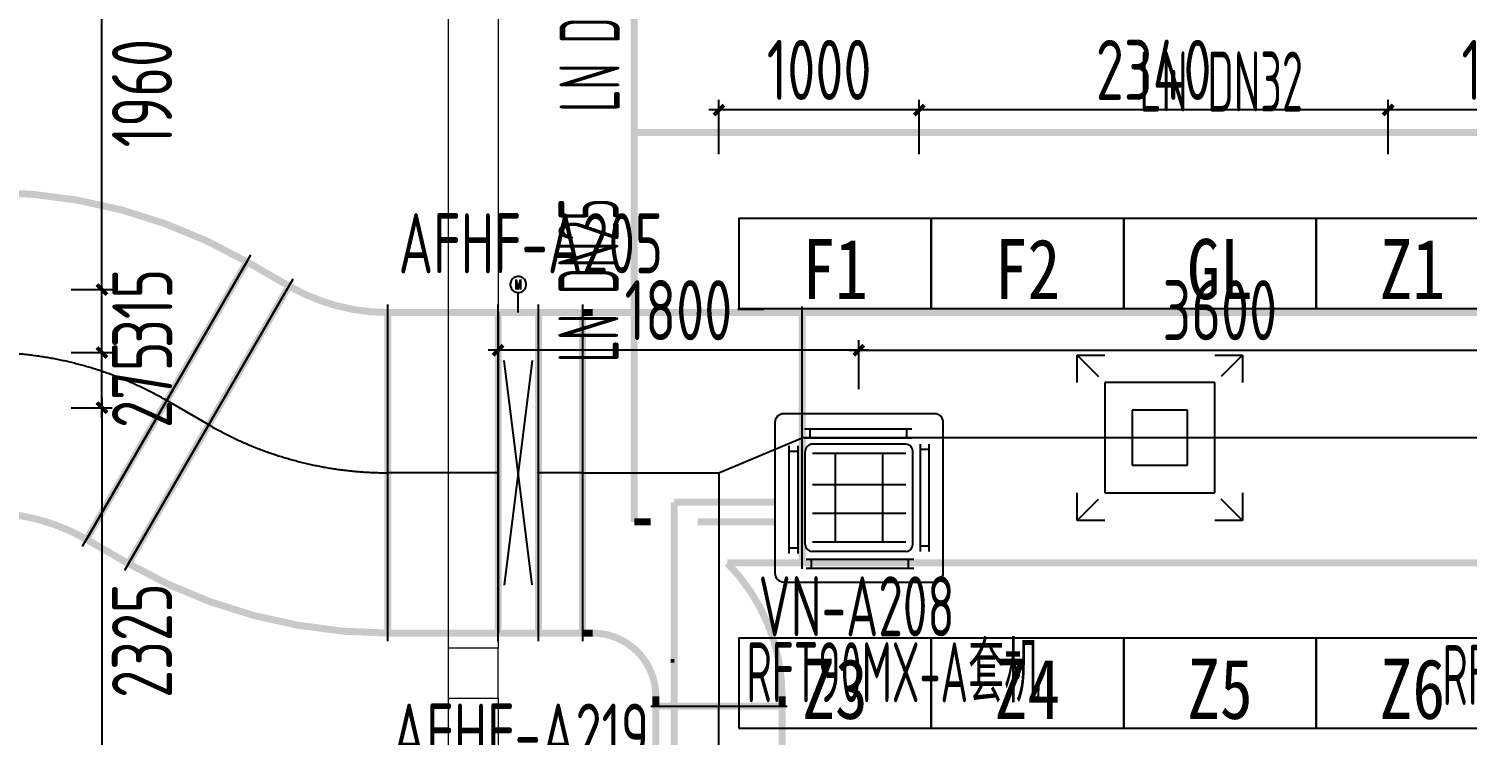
# Model space of a CAD drawing. Extents: x 4 to 13611208, y -605838 to 574722.
# Drawn here: x 13275231 to 13282405, y 201025 to 204551 of the extents above; entities that cross this region are included whole.
import ezdxf
from ezdxf.enums import TextEntityAlignment as Align

# ---------------------------------------------------------------- set-up
doc = ezdxf.new("R2010")
doc.units = 0
doc.header["$LTSCALE"] = 1000
doc.header["$MEASUREMENT"] = 0
doc.linetypes.add('CENTER2', pattern=[28.575000000000003, 19.05, -3.175, 3.175, -3.175])
doc.linetypes.add('DASH', pattern=[0.35, 0.25, -0.1])
for name, color, linetype in [('DUCT-K-P标注', 7, 'Continuous'), ('DUCT-K-S中心线', 5, 'CENTER2'), ('DUCT-K-S法兰', 2, 'Continuous'), ('DUCT-K-S管', 40, 'Continuous'), ('DUCT-K-S管端线', 4, 'Continuous'), ('DUCT-K-S阀门', 7, 'Continuous'), ('DUCT-K-S风口', 7, 'Continuous'), ('VRV-标注', 7, 'Continuous'), ('VRV-管线', 70, 'Continuous'), ('VRV-设备', 140, 'Continuous'), ('信号设备布置', 8, 'Continuous')]:
    doc.layers.add(name, color=color, linetype=linetype)
doc.layers.add('建筑底图', color=8, linetype='Continuous', lineweight=13)
doc.styles.add('67', font='gbenor.shx', dxfattribs={"width": 0.7, "bigfont": 'hztxt.shx'})
doc.styles.add('du', font='gbenor.shx', dxfattribs={"width": 0.8, "bigfont": 'hztxt.shx'})
doc.styles.add('宋体', font='')
doc.styles.get('宋体').set_extended_font_data('SimSun')
doc.dimstyles.new('67', dxfattribs={"dimscale": 100, "dimtxt": 3, "dimasz": 0.5, "dimexe": 0.5, "dimexo": 2, "dimgap": 0.5, "dimtad": 2, "dimdec": 0, "dimrnd": 5, "dimzin": 0, "dimdsep": 46, "dimtxsty": 'du', "dimblk": 'ARCHTICK', "dimcen": 0, "dimdle": 0.5, "dimclrd": 256, "dimclre": 256, "dimclrt": 256, "dimazin": 0, "dimtfac": 1, "dimtdec": 0, "dimtix": 1, "dimtmove": 2, "dimatfit": 3, "dimfxl": 100, "dimtolj": 1, "dimtzin": 0, "dimlwd": -1, "dimlwe": -1, "dimarcsym": 0})

# ---------------------------------------------------------------- blocks, each defined once
blk = doc.blocks.new('_FZH')
blk.add_lwpolyline([(-0.5, -0.5), (0.5, -0.5), (0.5000000000000001, 0.5), (-0.4999999999999999, 0.5)], close=True)
blk = doc.blocks.new('_ArchTick')
at = {"color": 0, "linetype": 'ByBlock', "const_width": 0.4}
blk.add_lwpolyline([(-0.5, -0.5), (0.5, 0.5)], dxfattribs=at)
blk = doc.blocks.new('*D458')
at = {"layer": 'DUCT-K-P标注', "transparency": 16777216}
for p, q in [((13282011.19526983, 203924.4795059657), (13282011.19526983, 204195.4401418678)), ((13283272.36620505, 203924.4795059657), (13283272.36620505, 204195.4401418678)), ((13283322.36620505, 204145.4401418678), (13281961.19526983, 204145.4401418678))]:
    blk.add_line(p, q, dxfattribs=at)
at = {"layer": 'DUCT-K-P标注', "transparency": 16777216, "xscale": 50, "yscale": 50, "zscale": 50, "rotation": 180}
blk.add_blockref('_ArchTick', (13282011.19526983, 204145.4401418678), dxfattribs=at)
at = {"layer": 'DUCT-K-P标注', "transparency": 16777216, "xscale": 50, "yscale": 50, "zscale": 50}
blk.add_blockref('_ArchTick', (13283272.36620505, 204145.4401418678), dxfattribs=at)
at = {"layer": 'DUCT-K-P标注', "transparency": 16777216, "insert": (13282641.78073744, 204345.4401418678), "char_height": 300, "attachment_point": 5, "style": 'du'}
blk.add_mtext('\\A1;1260', dxfattribs=at)
blk = doc.blocks.new('*D459')
at = {"layer": 'DUCT-K-P标注', "transparency": 16777216}
for p, q in [((13279672.36620505, 203924.4795059657), (13279672.36620505, 204195.4401418678)), ((13282011.19526983, 203924.4795059657), (13282011.19526983, 204195.4401418678)), ((13282061.19526983, 204145.4401418678), (13279622.36620505, 204145.4401418678))]:
    blk.add_line(p, q, dxfattribs=at)
at = {"layer": 'DUCT-K-P标注', "transparency": 16777216, "xscale": 50, "yscale": 50, "zscale": 50, "rotation": 180}
blk.add_blockref('_ArchTick', (13279672.36620505, 204145.4401418678), dxfattribs=at)
at = {"layer": 'DUCT-K-P标注', "transparency": 16777216, "xscale": 50, "yscale": 50, "zscale": 50}
blk.add_blockref('_ArchTick', (13282011.19526983, 204145.4401418678), dxfattribs=at)
at = {"layer": 'DUCT-K-P标注', "transparency": 16777216, "insert": (13280841.78073744, 204345.4401418678), "char_height": 300, "attachment_point": 5, "style": 'du'}
blk.add_mtext('\\A1;2340', dxfattribs=at)
blk = doc.blocks.new('*D460')
at = {"layer": 'DUCT-K-P标注', "transparency": 16777216}
for p, q in [((13278673.45165858, 203924.4795059657), (13278673.45165858, 204195.4401418678)), ((13279672.36620505, 203924.4795059657), (13279672.36620505, 204195.4401418678)), ((13279722.36620505, 204145.4401418678), (13278623.45165858, 204145.4401418678))]:
    blk.add_line(p, q, dxfattribs=at)
at = {"layer": 'DUCT-K-P标注', "transparency": 16777216, "xscale": 50, "yscale": 50, "zscale": 50, "rotation": 180}
blk.add_blockref('_ArchTick', (13278673.45165858, 204145.4401418678), dxfattribs=at)
at = {"layer": 'DUCT-K-P标注', "transparency": 16777216, "xscale": 50, "yscale": 50, "zscale": 50}
blk.add_blockref('_ArchTick', (13279672.36620505, 204145.4401418678), dxfattribs=at)
at = {"layer": 'DUCT-K-P标注', "transparency": 16777216, "insert": (13279172.90893181, 204345.4401418678), "char_height": 300, "attachment_point": 5, "style": 'du'}
blk.add_mtext('\\A1;1000', dxfattribs=at)
blk = doc.blocks.new('*D467')
at = {"layer": 'DUCT-K-P标注', "transparency": 16777216}
for p, q in [((13275596.33603009, 202709.5157636717), (13275596.33603009, 200284.7240709785)), ((13275442.56374726, 202659.5157636717), (13275646.33603009, 202659.5157636717)), ((13275442.56374726, 200334.7240709785), (13275646.33603009, 200334.7240709785))]:
    blk.add_line(p, q, dxfattribs=at)
at = {"layer": 'DUCT-K-P标注', "transparency": 16777216, "xscale": 50, "yscale": 50, "zscale": 50}
for p, rotation in [((13275596.33603009, 202659.5157636717), 90), ((13275596.33603009, 200334.7240709785), 270)]:
    blk.add_blockref('_ArchTick', p, dxfattribs=dict(at, rotation=rotation))
at = {"layer": 'DUCT-K-P标注', "transparency": 16777216, "insert": (13275796.33603009, 201497.1199173272), "char_height": 300, "attachment_point": 5, "rotation": 90, "style": 'du'}
blk.add_mtext('\\A1;2325', dxfattribs=at)
blk = doc.blocks.new('*D475')
at = {"layer": 'DUCT-K-P标注', "transparency": 16777216}
for p, q in [((13275596.33603009, 202609.5157636717), (13275596.33603009, 202984.5143254567)), ((13275442.56374726, 202934.5143254567), (13275646.33603009, 202934.5143254567)), ((13275442.56374726, 202659.5157636717), (13275646.33603009, 202659.5157636717))]:
    blk.add_line(p, q, dxfattribs=at)
at = {"layer": 'DUCT-K-P标注', "transparency": 16777216, "xscale": 50, "yscale": 50, "zscale": 50}
for p, rotation in [((13275596.33603009, 202934.5143254567), 90), ((13275596.33603009, 202659.5157636717), 270)]:
    blk.add_blockref('_ArchTick', p, dxfattribs=dict(at, rotation=rotation))
at = {"layer": 'DUCT-K-P标注', "transparency": 16777216, "insert": (13275796.33603009, 202774.1620575031), "char_height": 300, "attachment_point": 5, "rotation": 90, "style": 'du'}
blk.add_mtext('\\A1;275', dxfattribs=at)
blk = doc.blocks.new('*D476')
at = {"layer": 'DUCT-K-P标注', "transparency": 16777216}
for p, q in [((13275442.56374726, 203249.479551654), (13275646.33603009, 203249.479551654)), ((13275596.33603009, 202884.5143254567), (13275596.33603009, 203299.479551654)), ((13275442.56374726, 202934.5143254567), (13275646.33603009, 202934.5143254567))]:
    blk.add_line(p, q, dxfattribs=at)
at = {"layer": 'DUCT-K-P标注', "transparency": 16777216, "xscale": 50, "yscale": 50, "zscale": 50}
for p, rotation in [((13275596.33603009, 203249.479551654), 90), ((13275596.33603009, 202934.5143254567), 270)]:
    blk.add_blockref('_ArchTick', p, dxfattribs=dict(at, rotation=rotation))
at = {"layer": 'DUCT-K-P标注', "transparency": 16777216, "insert": (13275797.97018336, 203155.2035253765), "char_height": 300, "attachment_point": 5, "rotation": 90, "style": 'du'}
blk.add_mtext('\\A1;315', dxfattribs=at)
blk = doc.blocks.new('*D477')
at = {"layer": 'DUCT-K-P标注', "transparency": 16777216}
for p, q in [((13275596.33603009, 203199.479551654), (13275596.33603009, 205259.5157633692)), ((13275442.56374726, 205209.5157633692), (13275646.33603009, 205209.5157633692)), ((13275442.56374726, 203249.479551654), (13275646.33603009, 203249.479551654))]:
    blk.add_line(p, q, dxfattribs=at)
at = {"layer": 'DUCT-K-P标注', "transparency": 16777216, "xscale": 50, "yscale": 50, "zscale": 50}
for p, rotation in [((13275596.33603009, 205209.5157633692), 90), ((13275596.33603009, 203249.479551654), 270)]:
    blk.add_blockref('_ArchTick', p, dxfattribs=dict(at, rotation=rotation))
at = {"layer": 'DUCT-K-P标注', "transparency": 16777216, "insert": (13275796.33603009, 204229.4976575137), "char_height": 300, "attachment_point": 5, "rotation": 90, "style": 'du'}
blk.add_mtext('\\A1;1960', dxfattribs=at)
blk = doc.blocks.new('*D1918')
at = {"layer": 'VRV-标注', "transparency": 16777216}
for p, q in [((13277572.366205, 202751.6513136782), (13277572.366205, 202996.1280138496)), ((13279370.43404087, 202751.6513136782), (13279370.43404087, 202996.1280138496)), ((13279420.43404087, 202946.1280138496), (13277522.366205, 202946.1280138496))]:
    blk.add_line(p, q, dxfattribs=at)
at = {"layer": 'VRV-标注', "transparency": 16777216, "xscale": 50, "yscale": 50, "zscale": 50, "rotation": 180}
blk.add_blockref('_ArchTick', (13277572.366205, 202946.1280138496), dxfattribs=at)
at = {"layer": 'VRV-标注', "transparency": 16777216, "xscale": 50, "yscale": 50, "zscale": 50}
blk.add_blockref('_ArchTick', (13279370.43404087, 202946.1280138496), dxfattribs=at)
at = {"layer": 'VRV-标注', "transparency": 16777216, "insert": (13278471.40012293, 203146.1280138496), "char_height": 300, "attachment_point": 5, "style": 'du'}
blk.add_mtext('\\A1;1800', dxfattribs=at)
blk = doc.blocks.new('*D1919')
at = {"layer": 'VRV-标注', "transparency": 16777216}
for p, q in [((13279370.43404087, 202751.6513136782), (13279370.43404087, 202996.1280138496)), ((13282972.36620508, 202757.1703481463), (13282972.36620508, 202996.1280138496)), ((13279320.43404087, 202946.1280138496), (13283022.36620508, 202946.1280138496))]:
    blk.add_line(p, q, dxfattribs=at)
at = {"layer": 'VRV-标注', "transparency": 16777216, "xscale": 50, "yscale": 50, "zscale": 50, "rotation": 180}
blk.add_blockref('_ArchTick', (13279370.43404087, 202946.1280138496), dxfattribs=at)
at = {"layer": 'VRV-标注', "transparency": 16777216, "xscale": 50, "yscale": 50, "zscale": 50}
blk.add_blockref('_ArchTick', (13282972.36620508, 202946.1280138496), dxfattribs=at)
at = {"layer": 'VRV-标注', "transparency": 16777216, "insert": (13281171.40012298, 203146.1280138496), "char_height": 300, "attachment_point": 5, "style": 'du'}
blk.add_mtext('\\A1;3600', dxfattribs=at)
blk = doc.blocks.new('A$C6C2E4D68')
at = {"layer": '信号设备布置'}
blk.add_line((1325.000000000015, -2059.999988372023), (1195.000000000015, -2059.999988372023), dxfattribs=at)
for points in [[(1199.999965452342, -2054.999999719141), (2159.999965452342, -2054.999999719141), (2159.999965452342, -1604.999999719141), (1199.999965452342, -1604.999999719141)], [(2159.999965452342, -2054.999999719141), (3119.999965452342, -2054.999999719141), (3119.999965452342, -1604.999999719141), (2159.999965452342, -1604.999999719141)], [(3119.999965452342, -2054.999999719141), (4079.999965452342, -2054.999999719141), (4079.999965452342, -1604.999999719141), (3119.999965452342, -1604.999999719141)], [(4079.999965452342, -2054.999999719141), (5039.999965452313, -2054.999999719141), (5039.999965452313, -1604.999999719141), (4079.999965452342, -1604.999999719141)], [(1200.000002947185, -4150.000011066033), (2160.000002947185, -4150.000011066033), (2160.000002947185, -3700.000011066033), (1200.000002947185, -3700.000011066033)], [(2160.000002947185, -4150.000011066033), (3120.000002947185, -4150.000011066033), (3120.000002947185, -3700.000011066033), (2160.000002947185, -3700.000011066033)], [(3120.000002947185, -4150.000011066033), (4080.000002947185, -4150.000011066033), (4080.000002947185, -3700.000011066033), (3120.000002947185, -3700.000011066033)], [(4080.000002947185, -4150.000011066033), (5040.000002947185, -4150.000011066033), (5040.000002947185, -3700.000011066033), (4080.000002947185, -3700.000011066033)]]:
    blk.add_lwpolyline(points, close=True, dxfattribs=at)
at = {"layer": '信号设备布置', "style": '宋体', "width": 0.8}
for s, p in [('F1', (1516.53097163768, -2008.263705991143)), ('F2', (2476.53097163768, -2008.263705991143)), ('GL', (3436.53097163768, -2008.263705991143)), ('Z1', (4396.530971637651, -2008.263705991143)), ('Z3', (1516.531009132494, -4103.263717338035)), ('Z4', (2476.531009132494, -4103.263717338035)), ('Z5', (3436.531009132494, -4103.263717338035)), ('Z6', (4396.531009132494, -4103.263717338035))]:
    blk.add_text(s, height=300, dxfattribs=at).set_placement(p)
blk = doc.blocks.new('$风口$00000060')
for p, q in [((-299.9999999996071, 300.000000000131), (-199.9999999997381, 299.9999999998763)), ((-299.9999999998654, 200.0000000002619), (-299.9999999996071, 300.000000000131)), ((-299.9999999996071, 300.000000000131), (-222.7858342143918, 222.7858342143372)), ((199.9999999997381, 299.9999999995489), (299.9999999996071, 299.9999999998035)), ((299.9999999996071, 299.9999999998035), (222.7858342142099, 222.7858342141917)), ((299.9999999996071, 299.9999999998035), (299.9999999998654, 199.9999999999345)), ((-299.9999999994143, -299.9999999996071), (-299.9999999996726, -199.9999999997381)), ((299.9999999998654, -200.0000000002656), (299.9999999996071, -300.0000000001346)), ((-299.9999999994143, -299.9999999996071), (-222.7858342140134, -222.7858342139953)), ((299.9999999996071, -300.0000000001346), (222.7858342143918, -222.7858342143372)), ((-199.9999999995453, -299.9999999993524), (-299.9999999994143, -299.9999999996071)), ((299.9999999996071, -300.0000000001346), (199.9999999997381, -299.9999999998763))]:
    blk.add_line(p, q)
at = {"color": 0}
for p, q in [((-199.9999999997417, 199.9999999997381), (-199.9999999997417, -199.9999999997381)), ((199.9999999997381, 199.9999999997381), (-199.9999999997417, 199.9999999997381)), ((199.9999999997381, -199.9999999997381), (199.9999999997381, 199.9999999997381)), ((-99.99999999986903, 99.99999999986903), (-99.99999999986903, -99.99999999986903)), ((99.99999999986903, 99.99999999986903), (-99.99999999986903, 99.99999999986903)), ((99.99999999986903, -99.99999999986903), (99.99999999986903, 99.99999999986903)), ((-99.99999999986903, -99.99999999986903), (99.99999999986903, -99.99999999986903)), ((-199.9999999997417, -199.9999999997381), (199.9999999997381, -199.9999999997381))]:
    blk.add_line(p, q, dxfattribs=at)
blk = doc.blocks.new('$VRV_美的$00000060')
for p, q in [((-415.0000000000146, 370.8499999999858), (-415.0000000000146, -370.8499999999858)), ((370.849999999984, 415.0000000000091), (-370.8499999999913, 415.0000000000091)), ((415.0000000000073, 267.4544973232387), (415.0000000000073, 370.8499999999858)), ((-269.3150000000096, 348.7749999999742), (260.4849999999788, 348.7749999999742)), ((-269.3150000000096, 304.6250000000091), (260.4849999999788, 304.6250000000091)), ((-242.8250000000189, 348.7749999999742), (-242.8250000000189, 304.6250000000091)), ((233.9949999999881, 348.7749999999742), (233.9949999999881, 304.6250000000091)), ((-344.3600000000006, -264.9000000000251), (-344.3600000000006, 264.8999999999633)), ((-344.3600000000006, 238.4099999999726), (-300.2099999999773, 238.4099999999726)), ((-300.2099999999773, -264.9000000000251), (-300.2099999999773, 264.8999999999633)), ((-264.9000000000306, 229.5799999999563), (-264.9000000000306, -229.5800000000181)), ((-230.0000000000073, 218.1009999999642), (229.9999999999927, 218.1009999999642)), ((-229.5800000000236, 264.8999999999633), (229.580000000009, 264.8999999999633)), ((-116.7066497317937, 218.1009999999678), (-116.7066497317937, -218.1010000000297)), ((116.7066497317792, 218.1009999999678), (116.7066497317792, -218.1010000000297)), ((264.900000000016, 229.5799999999563), (264.900000000016, -229.5800000000181)), ((300.20999999997, 273.7299999999796), (300.20999999997, -256.0700000000088)), ((344.3599999999933, 247.2399999999889), (300.20999999997, 247.2399999999889)), ((344.3599999999933, 273.7299999999796), (344.3599999999933, -256.0700000000088)), ((415, 170.2913998503736), (415.0000000000073, 267.4544973232387)), ((415.0000000000073, -370.8499999999858), (415, 170.2913998503736)), ((-230.0000000000073, 76.82099999999446), (229.9999999999927, 76.82099999999446)), ((-230.0000000000073, -64.45900000003348), (229.9999999999927, -64.45900000003348)), ((-344.3600000000006, -238.4100000000344), (-300.2099999999773, -238.4100000000344)), ((-230.0000000000073, -218.101000000026), (229.9999999999927, -218.101000000026)), ((-229.5800000000236, -264.9000000000251), (229.580000000009, -264.9000000000251)), ((344.3599999999933, -229.5800000000181), (300.20999999997, -229.5800000000181)), ((269.3149999999951, -295.7949999999928), (-260.4849999999933, -295.7949999999928)), ((269.3149999999951, -339.9450000000161), (-260.4849999999933, -339.9450000000161)), ((-233.9950000000026, -339.9450000000161), (-233.9950000000026, -295.7949999999928)), ((242.8250000000044, -339.9450000000161), (242.8250000000044, -295.7949999999928)), ((-370.8499999999913, -415.0000000000091), (370.849999999984, -415.0000000000091))]:
    blk.add_line(p, q)
for centre, radius, start, end in [((-370.8499999999913, 370.8499999999858), 44.15000000002328, 90, 180), ((370.849999999984, 370.8499999999858), 44.15000000002328, 0, 90), ((-229.5800000000236, 229.5799999999563), 35.32, 90, 180), ((229.580000000009, 229.5799999999563), 35.32, 0, 90), ((-229.5800000000236, -229.5800000000181), 35.32, 180, 270), ((229.580000000009, -229.5800000000181), 35.32, 270, 0), ((-370.8499999999913, -370.8499999999858), 44.15000000002328, 180, 270), ((370.849999999984, -370.8499999999858), 44.15000000002328, 270, 0)]:
    blk.add_arc(centre, radius, start, end)

msp = doc.modelspace()

# ---------------------------------------------------------------- hatches: boundary and pattern name
at = {"layer": 'VRV-管线', "linetype": 'Continuous'}
for points in [[(13278450.43401634, 201387.466484375), (13278450.43401646, 201404.9664838538), (13278432.93401674, 201404.9664833984)], [(13278450.43401634, 201387.466484375), (13278432.93401646, 201387.4664838538), (13278432.93401674, 201404.9664833984)]]:
    msp.add_hatch(color=256, dxfattribs=at).paths.add_polyline_path(points)

# ---------------------------------------------------------------- linework, layer by layer
at = {"layer": 'DUCT-K-S中心线'}
for p, q in [((13275918.71297242, 202695.2049715259), (13275918.79957496, 202695.1549715259)), ((13276128.69172972, 202573.973679459), (13275918.97278004, 202695.0549715259)), ((13276128.95153735, 202573.823679459), (13276128.86493481, 202573.873679459)), ((13278673.45165858, 202334.5143254115), (13279088.45165858, 202509.5143254565)), ((13288696.96620499, 202509.5143254513), (13279088.65165858, 202509.5143254565)), ((13277022.16620498, 202334.5143254755), (13277022.06620498, 202334.5143254755)), ((13277572.36620498, 202334.514325451), (13277022.36620498, 202334.5143254755)), ((13277993.25165858, 202334.5143254334), (13277772.76620498, 202334.5143254423)), ((13277993.45165858, 202334.5143254334), (13278673.45165858, 202334.5143254115)), ((13278673.45165858, 202334.5143254115), (13278673.45165858, 201169.5143254108)), ((13278673.45165858, 200834.514325519), (13278673.45165858, 201169.3143254108))]:
    msp.add_line(p, q, dxfattribs=at)
for centre, start, end in [((13275025.5983047, 201148.2849902099), 59.99999999750635, 89.99999999743089), ((13277022.06620506, 204120.743660775), 239.9999999975064, 269.9999999974309)]:
    msp.add_arc(centre, 1786.229335299548, start, end, dxfattribs=at)
at = {"layer": 'DUCT-K-S法兰'}
for p, q in [((13275498.8861786, 201967.6436317102), (13276338.88617639, 203422.5663113416)), ((13276548.77833116, 203301.3850192747), (13275708.77833337, 201846.4623396433)), ((13277022.26620498, 201494.5143254755), (13277022.26620498, 203174.5143254755)), ((13277572.46620498, 201494.514325451), (13277572.46620498, 203174.514325451)), ((13277772.66620498, 201494.5143254423), (13277772.66620498, 203174.5143254423)), ((13277993.35165858, 203174.5143254334), (13277993.35165858, 201494.5143254334)), ((13279088.55165858, 201854.5143254565), (13279088.55165858, 203164.5143254565)), ((13278333.45165858, 201169.4143254108), (13279013.45165858, 201169.4143254108))]:
    msp.add_line(p, q, dxfattribs=at)
at = {"layer": 'DUCT-K-S法兰', "color": 18, "true_color": 0x000000}
for p in [(13275918.79957496, 202695.1549715259, 4400), (13275918.97278004, 202695.0549715259, 4400), (13276128.69172972, 202573.973679459, 4400), (13276128.86493481, 202573.873679459, 4400), (13279088.45165858, 202509.5143254565, 4400), (13279088.65165858, 202509.5143254565, 4400), (13277022.16620498, 202334.5143254755, 4400), (13277022.36620498, 202334.5143254755, 4400), (13277572.36620498, 202334.514325451, 4400), (13277572.56620498, 202334.514325451, 4400), (13277772.56620498, 202334.5143254423, 4400), (13277772.76620498, 202334.5143254423, 4400), (13277993.25165858, 202334.5143254334, 4400), (13277993.45165858, 202334.5143254334, 4400), (13278673.45165858, 201169.5143254108, 3725), (13278673.45165858, 201169.3143254108, 3725)]:
    msp.add_point(p, dxfattribs=at)
at = {"layer": 'DUCT-K-S管', "extrusion": (0, 0, -1), "const_width": 35}
for points in [[(-13275025.59830481, 203734.5143255095, 0.1316524975865122), (-13276318.71297245, 203388.0252945357)], [(-13277022.06620502, 203134.5143254755, 0.1316524975876293), (-13276528.95153738, 203266.6440024682)], [(-13275025.59830474, 202134.5143255095, 0.1316524975876295), (-13275518.71297238, 202002.3846485167)], [(-13277022.06620495, 201534.5143254755, 0.1316524975865122), (-13275728.95153731, 201881.0033564492)], [(-13278043.45165859, 201534.5143254318, 0.4142135623684945), (-13278358.45165858, 201219.5143254318)]]:
    msp.add_lwpolyline(points, format="xyb", dxfattribs=at)
at = {"layer": 'DUCT-K-S管', "const_width": 35}
for points in [[(13276318.97278007, 203387.8752945376), (13275518.97278001, 202002.2346485141)], [(13276318.71297245, 203388.0252945356), (13276318.79957499, 203387.9752945356)], [(13276528.69172975, 203266.7940024708), (13276318.97278007, 203387.8752945376)], [(13275728.6917297, 201881.1533564473), (13276528.69172975, 203266.7940024708)], [(13276528.86493484, 203266.6940024688), (13276528.95153738, 203266.6440024687)], [(13277022.06620502, 203134.5143254755), (13277022.16620502, 203134.5143254755)], [(13277022.36620502, 203134.5143254755), (13277022.36620495, 201534.5143254755)], [(13277572.36620502, 203134.514325451), (13277022.36620502, 203134.5143254755)], [(13277572.36620495, 201534.514325451), (13277572.36620502, 203134.514325451)], [(13277572.56620502, 203134.514325451), (13277772.56620502, 203134.5143254424)], [(13277772.76620501, 203134.5143254423), (13277772.76620495, 201534.5143254423)], [(13277993.25165861, 203134.5143254334), (13277772.76620501, 203134.5143254423)], [(13277993.25165855, 201534.5143254334), (13277993.25165861, 203134.5143254334)], [(13278043.45165861, 203134.5143254318), (13277993.45165861, 203134.5143254334)], [(13279088.45165858, 203134.5143254565), (13278043.45165861, 203134.5143254318)], [(13288696.96620499, 203134.5143254513), (13279088.65165858, 203134.5143254565)], [(13279088.65165858, 203134.5143254565), (13279088.65165858, 201884.5143254565)], [(13275518.79957492, 202002.3346485162), (13275518.71297238, 202002.3846485162)], [(13275518.97278001, 202002.2346485141), (13275728.6917297, 201881.1533564473)], [(13275728.95153731, 201881.0033564493), (13275728.86493477, 201881.0533564493)], [(13278714.86807182, 201884.5143254567), (13279088.45165858, 201884.5143254565)], [(13279088.65165858, 201884.5143254565), (13288696.96620499, 201884.5143254513)], [(13277022.16620495, 201534.5143254755), (13277022.06620495, 201534.5143254755)], [(13277022.36620495, 201534.5143254755), (13277572.36620495, 201534.514325451)], [(13277772.56620495, 201534.5143254424), (13277572.56620495, 201534.514325451)], [(13277772.76620495, 201534.5143254423), (13277993.25165855, 201534.5143254334)], [(13277993.45165855, 201534.5143254334), (13278043.45165859, 201534.5143254318)], [(13278358.45165858, 201219.5143254318), (13278358.45165858, 201169.5143254108)], [(13278988.45165858, 201169.3143254108), (13278358.45165858, 201169.3143254108)], [(13278358.45165858, 201169.3143254108), (13278358.45165858, 200834.5143255194)], [(13278988.45165858, 201169.5143254108), (13278988.45165858, 201219.5143254318)], [(13278988.45165858, 200834.5143255186), (13278988.45165858, 201169.3143254108)]]:
    msp.add_lwpolyline(points, dxfattribs=at)
msp.add_lwpolyline([(13278988.45165858, 201219.5143254318, 0.1976648808965242), (13278714.86807182, 201884.5143254568)], format="xyb", dxfattribs=at)
at = {"layer": 'DUCT-K-S管', "color": 18, "true_color": 0x000000}
for p in [(13275918.79957496, 202695.1549715259, 4400), (13276128.86493481, 202573.873679459, 4400), (13279088.45165858, 202509.5143254565, 4400), (13277022.16620498, 202334.5143254755, 4400), (13277993.45165858, 202334.5143254334, 4400), (13278673.45165858, 201169.5143254108, 3725)]:
    msp.add_point(p, dxfattribs=at)
at = {"layer": 'DUCT-K-S管端线'}
for p, q in [((13276318.79957499, 203387.9752945356), (13275518.79957492, 202002.3346485162)), ((13275728.86493477, 201881.0533564493), (13276528.86493484, 203266.6940024688)), ((13277022.16620495, 201534.5143254755), (13277022.16620502, 203134.5143254755)), ((13277572.56620502, 203134.514325451), (13277572.56620495, 201534.514325451)), ((13277772.56620502, 203134.5143254424), (13277772.56620495, 201534.5143254424)), ((13277993.45165861, 203134.5143254334), (13277993.45165855, 201534.5143254334)), ((13279088.45165858, 201884.5143254565), (13279088.45165858, 203134.5143254565)), ((13278358.45165858, 201169.5143254108), (13278988.45165858, 201169.5143254108))]:
    msp.add_line(p, q, dxfattribs=at)
at = {"layer": 'DUCT-K-S阀门'}
for p, q in [((13277633.440301, 203282.8307930811), (13277632.66364301, 203277.3045843982)), ((13277632.66364301, 203277.3045843982), (13277632.66364301, 203271.7240664987)), ((13277632.66364301, 203271.7240664987), (13277633.440301, 203266.1978578157)), ((13277634.97850019, 203288.1951311814), (13277633.440301, 203282.8307930811)), ((13277633.440301, 203266.1978578157), (13277634.97850019, 203260.8335197153)), ((13277637.24830131, 203293.2931879597), (13277634.97850019, 203288.1951311814)), ((13277634.97850019, 203260.8335197153), (13277637.24830131, 203255.7354629368)), ((13277640.20552525, 203298.0257355398), (13277637.24830131, 203293.2931879597)), ((13277637.24830131, 203255.7354629368), (13277640.20552525, 203251.0029153564)), ((13277643.79261301, 203302.3006602663), (13277640.20552525, 203298.0257355398)), ((13277640.20552525, 203251.0029153564), (13277643.79261301, 203246.7279906296)), ((13277647.93974601, 203306.0347555921), (13277643.79261301, 203302.3006602663)), ((13277652.56620503, 203309.155341599), (13277647.93974601, 203306.0347555921)), ((13277657.58194129, 203311.6016796301), (13277652.56620503, 203309.155341599)), ((13277662.8893292, 203313.3261544982), (13277657.58194129, 203311.6016796301)), ((13277661.59477646, 203300.0736065263), (13277672.56621922, 203249.01438568)), ((13277661.59477645, 203249.0143254472), (13277661.59477646, 203300.0736065263)), ((13277668.3850665, 203314.2952012616), (13277662.8893292, 203313.3261544982)), ((13277673.96218489, 203314.4899585274), (13277668.3850665, 203314.2952012616)), ((13277672.56621922, 203249.01438568), (13277683.5376587, 203300.0143206039)), ((13277679.51213213, 203313.9066355669), (13277673.96218489, 203314.4899585274)), ((13277684.9268848, 203312.556586098), (13277679.51213213, 203313.9066355669)), ((13277683.5376587, 203300.0143206039), (13277683.5376587, 203249.0143254463)), ((13277690.1010509, 203310.4660872979), (13277684.9268848, 203312.556586098)), ((13277694.93392117, 203307.675828348), (13277690.1010509, 203310.4660872979)), ((13277699.33142928, 203304.2401184647), (13277694.93392117, 203307.675828348)), ((13277703.20798275, 203300.2258298329), (13277699.33142928, 203304.2401184647)), ((13277699.33142928, 203244.7885324265), (13277703.20798275, 203248.802821058)), ((13277706.48812887, 203295.7110960146), (13277703.20798275, 203300.2258298329)), ((13277703.20798275, 203248.802821058), (13277706.48812887, 203253.3175548759)), ((13277709.10802333, 203290.7837911682), (13277706.48812887, 203295.7110960146)), ((13277706.48812887, 203253.3175548759), (13277709.10802333, 203258.2448597222)), ((13277711.01667286, 203285.5398196778), (13277709.10802333, 203290.7837911682)), ((13277709.10802333, 203258.2448597222), (13277711.01667286, 203263.4888312124)), ((13277712.17692778, 203280.0812494835), (13277711.01667286, 203285.5398196778)), ((13277711.01667286, 203263.4888312124), (13277712.17692777, 203268.9474014067)), ((13277712.56620502, 203274.514325445), (13277712.17692778, 203280.0812494835)), ((13277712.17692777, 203268.9474014067), (13277712.56620502, 203274.514325445)), ((13277643.79261301, 203246.7279906296), (13277647.93974601, 203242.9938953035)), ((13277647.93974601, 203242.9938953035), (13277652.56620502, 203239.8733092962)), ((13277652.56620502, 203239.8733092962), (13277657.58194129, 203237.4269712647)), ((13277657.58194129, 203237.4269712647), (13277662.8893292, 203235.7024963961)), ((13277662.8893292, 203235.7024963961), (13277668.38506649, 203234.7334496322)), ((13277668.38506649, 203234.7334496322), (13277673.96218489, 203234.5386923659)), ((13277672.56620502, 203134.5143254467), (13277672.56620502, 203234.5143254467)), ((13277673.96218489, 203234.5386923659), (13277679.51213213, 203235.122015326)), ((13277679.51213213, 203235.122015326), (13277684.9268848, 203236.4720647944)), ((13277684.9268848, 203236.4720647944), (13277690.10105089, 203238.562563594)), ((13277690.10105089, 203238.562563594), (13277694.93392116, 203241.3528225436)), ((13277694.93392116, 203241.3528225436), (13277699.33142928, 203244.7885324265)), ((13277742.6448754, 201774.6717768712), (13277602.48753457, 202894.3568740222)), ((13277742.56620501, 202894.5143254438), (13277602.56620496, 201774.5143254499))]:
    msp.add_line(p, q, dxfattribs=at)
at = {"layer": 'VRV-管线', "linetype": 'DASH', "const_width": 35}
for points in [[(13278250.60584003, 202089.2977838538), (13278250.60584003, 205098.7520488014)], [(13278250.60584003, 204033.6141433234), (13288570.56574649, 204033.6141433234)], [(13278250.60584003, 202089.2977838538), (13278332.93401646, 202089.2977838538)], [(13278567.93401646, 202089.2977838538), (13278950.43401646, 202089.2977838538)]]:
    msp.add_lwpolyline(points, dxfattribs=at)
at = {"layer": 'VRV-管线', "linetype": 'Continuous', "const_width": 35}
for points in [[(13278450.43401646, 202187.4664838538), (13278950.43401646, 202187.4664838538)], [(13278450.43401646, 200598.1325106267), (13278450.43401646, 202187.4664838538)]]:
    msp.add_lwpolyline(points, dxfattribs=at)
at = {"layer": '建筑底图', "color": 8}
for p, q in [((13277322.36620499, 205209.5123766038), (13277322.36620494, 201459.5146875)), ((13277572.36620499, 205209.5123766038), (13277572.36620498, 201459.5146875)), ((13277322.36620505, 201209.5146875), (13277322.36620496, 197459.5146856245)), ((13277572.36620502, 201209.5146875), (13277572.36620496, 197459.5146855796))]:
    msp.add_line(p, q, dxfattribs=at)

# ---------------------------------------------------------------- block references
at = {"layer": 'DUCT-K-S风口', "xscale": 1.375, "yscale": 1.375}
msp.add_blockref('$风口$00000060', (13280872.36620505, 202509.5143255814, 3500), dxfattribs=at)
at = {"layer": 'VRV-设备', "xscale": 1.012048192771058, "yscale": 1.012048192771058, "zscale": 0.9999999999565218, "rotation": 180}
msp.add_blockref('$VRV_美的$00000060', (13279372.36620508, 202209.5104282163, 2500), dxfattribs=at)
at = {"layer": '建筑底图', "color": 8}
msp.add_blockref('A$C6C2E4D68', (13277572.36620499, 205209.5123766038), dxfattribs=at)
at = {"layer": '建筑底图', "color": 8, "xscale": 250, "yscale": 250, "zscale": 250, "rotation": 270}
msp.add_blockref('_FZH', (13277447.36620504, 201334.5146875079), dxfattribs=at)

# ---------------------------------------------------------------- texts
at = {"layer": 'DUCT-K-P标注', "style": '67', "width": 0.75}
for s, p in [('AFHF-A205', (13277075.78347921, 203330.3152263525, 12700)), ('AFHF-A219', (13277041.2637992, 200882.9248952738, 8360))]:
    msp.add_text(s, height=300, dxfattribs=at).set_placement(p)
at = {"layer": 'VRV-标注', "style": '67', "width": 0.6}
for s, p in [('LN DN32', (13278028.51238871, 204544.5458357274)), ('LN DN25', (13278022.88089493, 203295.9515666274))]:
    msp.add_text(s, height=300, rotation=90, dxfattribs=at).set_placement(p, align=Align.MIDDLE_CENTER)
at = {"layer": 'VRV-标注'}
for s, style, width, p in [('LN DN32', '67', 0.6, (13281177.75872787, 204287.2906457505)), ('VN-A208', 'du', 0.7, (13279359.49410486, 201667.986483836, 2550)), ('RFT90MX-A套机', '67', 0.6, (13279543.43705949, 201339.3049823698, -7950.000000000931)), ('RFT90MX-A套机', '67', 0.6, (13283014.40338864, 201325.5869267387, -7950.000000000931))]:
    msp.add_text(s, height=300, dxfattribs=dict(at, style=style, width=width)).set_placement(p, align=Align.MIDDLE_CENTER)

# ---------------------------------------------------------------- dimensions: what is measured, and where the dimension line sits
at = {"layer": 'DUCT-K-P标注'}
for base, p1, p2, angle, picture, middle in [((13275596.33603009, 205209.5157633692), (13275242.56374726, 203249.479551654), (13275242.56374726, 205209.5157633692), 270, '*D477', (13275796.33603009, 204229.4976575137)), ((13275596.33603009, 200334.7240709785), (13275242.56374726, 202659.5157636717), (13275242.56374726, 200334.7240709785), 90, '*D467', (13275796.33603009, 201497.1199173272))]:
    dim = msp.add_linear_dim(base=base, p1=p1, p2=p2, angle=angle, dimstyle='67', dxfattribs=at)
    dim.commit()
    dim.dimension.update_dxf_attribs({"geometry": picture, "text_midpoint": middle})
for base, p1, p2, picture, middle in [((13278673.45165858, 204145.4401418678), (13279672.36620505, 203724.4795059657), (13278673.45165858, 203724.4795059657), '*D460', (13279172.90893181, 204345.4401418678)), ((13279672.36620505, 204145.4401418678), (13282011.19526983, 203724.4795059657), (13279672.36620505, 203724.4795059657), '*D459', (13280841.78073744, 204345.4401418678)), ((13282011.19526983, 204145.4401418678), (13283272.36620505, 203724.4795059657), (13282011.19526983, 203724.4795059657), '*D458', (13282641.78073744, 204345.4401418678))]:
    dim = msp.add_linear_dim(base=base, p1=p1, p2=p2, dimstyle='67', dxfattribs=at)
    dim.commit()
    dim.dimension.update_dxf_attribs({"geometry": picture, "text_midpoint": middle})
for base, p1, p2, picture, middle in [((13275596.33603009, 203249.479551654), (13275242.56374726, 202934.5143254567), (13275242.56374726, 203249.479551654), '*D476', (13275797.97018336, 203155.2035253765)), ((13275596.33603009, 202934.5143254567), (13275242.56374726, 202659.5157636717), (13275242.56374726, 202934.5143254567), '*D475', (13275796.33603009, 202774.1620575031))]:
    dim = msp.add_linear_dim(base=base, p1=p1, p2=p2, angle=270, dimstyle='67', dxfattribs=at)
    dim.commit()
    dim.dimension.update_dxf_attribs({"geometry": picture, "text_midpoint": middle, "dimtype": 128})
at = {"layer": 'VRV-标注'}
for base, p2, picture, middle in [((13277572.366205, 202946.1280138496), (13277572.366205, 202551.6513136782), '*D1918', (13278471.40012293, 203146.1280138496)), ((13282972.36620508, 202946.1280138496), (13282972.36620508, 202557.1703481463, 2500), '*D1919', (13281171.40012298, 203146.1280138496))]:
    dim = msp.add_linear_dim(base=base, p1=(13279370.43404087, 202551.6513136782), p2=p2, dimstyle='67', dxfattribs=at)
    dim.commit()
    dim.dimension.update_dxf_attribs({"geometry": picture, "text_midpoint": middle})

doc.saveas('drawing.dxf')
